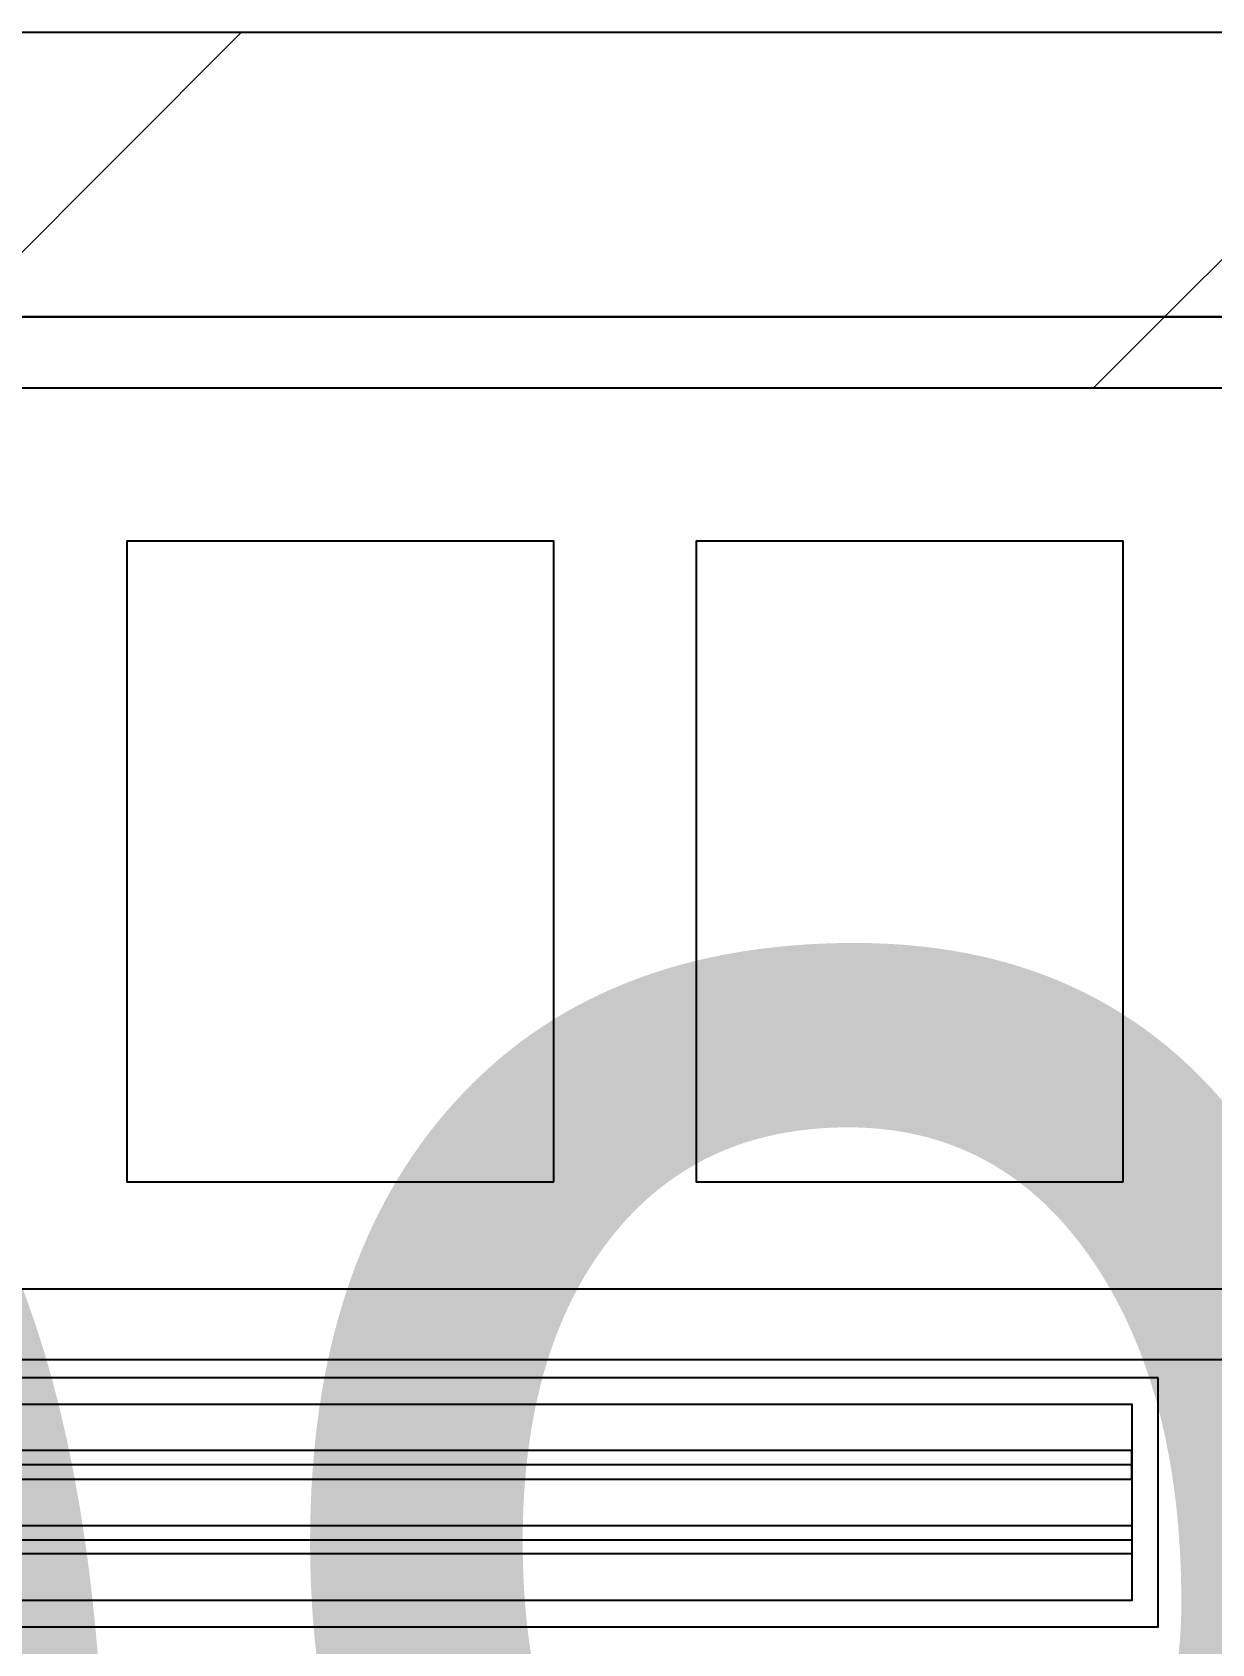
# Model space of a CAD drawing. Header units: millimetres. Extents: x -962357 to -591296, y -195428 to 59420.
# Drawn here: x -743797 to -742968, y 7013 to 8145 of the extents above; entities that cross this region are included whole.
import ezdxf

# ---------------------------------------------------------------- set-up
doc = ezdxf.new("R2010")
doc.units = ezdxf.units.MM
for name, color, linetype in [('000 - WIPEOUT', 250, 'Continuous'), ('001 - ASCESSORIES', 251, 'Continuous'), ('008 - LIGHTING', 1, 'Continuous'), ('A04_TUBE SERIES', 2, 'Continuous'), ('A11_ALU.SOLID SHEET', 2, 'Continuous')]:
    doc.layers.add(name, color=color, linetype=linetype)
for name, color, linetype, lineweight in [('A-GLAZ-CURT', 2, 'Continuous', 9), ('A-WALL', 5, 'Continuous', 9), ('A-WALL-FNSH', 2, 'Continuous', 9), ('A-WALL-PATT', 1, 'Continuous', 9)]:
    doc.layers.add(name, color=color, linetype=linetype, lineweight=lineweight)

# ---------------------------------------------------------------- blocks, each defined once
blk = doc.blocks.new('PPLS-PP19_Custom Tile Pattern - Custom Tile Pattern-V97-4180-01 LOWER PLATFORM LEVEL - REFLECTED CEILING PLAN')
at = {"layer": 'A-GLAZ-CURT'}
for p, q in [((-300, 0), (300, 0)), ((300, 0), (-300, 0)), ((-134.2, 0), (-140, 0)), ((230.1, 0), (300, 0)), ((-300, -50), (300, -50)), ((300, -50), (-300, -50))]:
    blk.add_line(p, q, dxfattribs=at)
at = {"layer": 'A-GLAZ-CURT', "flags": 128}
for points in [[(-300, 0), (-291.6, 0), (-283.3, 0), (-275.2, 0), (-267.3, 0), (-259.5, 0), (-251.8, 0), (-244.2, 0), (-236.7, 0), (-229.4, 0), (-222.1, 0), (-214.8, 0), (-207.7, 0), (-200.8, 0), (-194, 0), (-187.5, 0), (-181.4, 0)], [(-190.4, 0), (-196.4, 0), (-202.6, 0), (-209, 0), (-215.7, 0), (-222.6, 0), (-229.7, 0), (-237, 0), (-244.4, 0), (-252, 0), (-259.7, 0), (-267.5, 0), (-275.5, 0), (-283.6, 0), (-291.7, 0), (-300, 0)], [(-149.4, 0), (-141.8, 0), (-132.8, 0), (-126.1, 0)]]:
    blk.add_lwpolyline(points, dxfattribs=at)
at = {"layer": 'A-GLAZ-CURT'}
for points, knots in [([(-300, 0), (-284.7, 0), (-236.6, 0), (-176.1, 0), (-138.3, 0), (-124.9, 0)], [-5323.127839, -5323.127839, -5323.127839, -5323.127839, -4502.809032, -2700.551212, -1108.984966, -1108.984966, -1108.984966, -1108.984966]), ([(-159.2, 0), (-159.6, 0), (-163.4, 0), (-174, 0), (-185.6, 0), (-209.8, 0), (-232, 0), (-248.9, 0), (-253.5, 0), (-253.7, 0)], [-2257.973564, -2257.973564, -2257.973564, -2257.973564, -2237.412286, -2029.680487, -1755.085331, -1400.429864, -858.079193, -543.655514, -531.287897, -531.287897, -531.287897, -531.287897]), ([(-143.3, 0), (-144.7, 0), (-149.9, 0), (-162, 0), (-177.9, 0), (-199.5, 0), (-215.4, 0), (-225.5, 0), (-226.7, 0)], [-2390.191866, -2390.191866, -2390.191866, -2390.191866, -2308.929706, -2113.765672, -1763.376603, -1422.553702, -978.033455, -910.549282, -910.549282, -910.549282, -910.549282]), ([(-128, 0), (-130.6, 0), (-136.8, 0), (-144.4, 0), (-147.1, 0)], [-5691.037617, -5691.037617, -5691.037617, -5691.037617, -5508.838257, -5319.88299, -5319.88299, -5319.88299, -5319.88299]), ([(-65.9, 0), (-70.5, 0), (-83.9, 0), (-110.9, 0), (-128.7, 0), (-142.4, 0), (-143.6, 0)], [-7788.403577, -7788.403577, -7788.403577, -7788.403577, -7508.296369, -7004.680444, -6449.282163, -6393.465623, -6393.465623, -6393.465623, -6393.465623]), ([(-118.2, 0), (-119.4, 0), (-122.1, 0), (-125.4, 0), (-127, 0), (-127.4, 0)], [-164.249813, -164.249813, -164.249813, -164.249813, -98.539552, -24.539552, 0, 0, 0, 0]), ([(-126.5, 0), (-122.4, 0), (-108.7, 0), (-90.8, 0), (-77.2, 0), (-72.3, 0)], [-5231.017328, -5231.017328, -5231.017328, -5231.017328, -4994.692869, -4542.524482, -4234.633075, -4234.633075, -4234.633075, -4234.633075]), ([(-125.7, 0), (-125.3, 0), (-120.4, 0), (-107.3, 0), (-90.4, 0), (-75.3, 0), (-68.4, 0), (-65.1, 0), (-63.6, 0)], [-4082.700899, -4082.700899, -4082.700899, -4082.700899, -4054.690705, -3793.097032, -3402.597032, -3144.956779, -3050.982048, -2969.237017, -2969.237017, -2969.237017, -2969.237017]), ([(-114.9, 0), (-108, 0), (-98.7, 0), (-91.2, 0), (-90.5, 0)], [-6773.888853, -6773.888853, -6773.888853, -6773.888853, -6236.997189, -6184.855039, -6184.855039, -6184.855039, -6184.855039]), ([(-58.7, 0), (-59.6, 0), (-65.7, 0), (-81.2, 0), (-99.4, 0), (-111.4, 0), (-113.3, 0)], [-1113.463882, -1113.463882, -1113.463882, -1113.463882, -1060.00838, -740.068933, -229.489605, -123.718209, -123.718209, -123.718209, -123.718209]), ([(-39.2, 0), (-39.7, 0), (-45.3, 0), (-56.2, 0), (-75.6, 0), (-92, 0), (-103.2, 0), (-106.1, 0)], [-1826.829157, -1826.829157, -1826.829157, -1826.829157, -1792.521578, -1466.981642, -1208.454564, -789.402658, -608.943052, -608.943052, -608.943052, -608.943052]), ([(-96.4, 0), (-96.2, 0), (-90.9, 0), (-71.3, 0), (-42.5, 0), (-15.2, 0), (-3.8, 0), (-1, 0)], [-5115.12164, -5115.12164, -5115.12164, -5115.12164, -5103.229623, -4799.173296, -4065.652676, -3589.737505, -3410.081093, -3410.081093, -3410.081093, -3410.081093]), ([(-67.9, 0), (-73, 0), (-81.1, 0), (-89.2, 0), (-91.8, 0)], [-2627.997013, -2627.997013, -2627.997013, -2627.997013, -2193.204658, -1970.99776, -1970.99776, -1970.99776, -1970.99776]), ([(-79.5, 0), (-79.3, 0), (-74.9, 0), (-70.9, 0), (-67.4, 0)], [-1286.743147, -1286.743147, -1286.743147, -1286.743147, -1274.333717, -1073.56893, -1073.56893, -1073.56893, -1073.56893]), ([(-29, 0), (-34, 0), (-43.7, 0), (-55.8, 0), (-63.3, 0), (-65.5, 0)], [-2680.714891, -2680.714891, -2680.714891, -2680.714891, -2413.671296, -2161.752162, -2037.343317, -2037.343317, -2037.343317, -2037.343317]), ([(31.2, 0), (26, 0), (12, 0), (-16.9, 0), (-42.2, 0), (-56.4, 0), (-58.5, 0)], [-4496.803627, -4496.803627, -4496.803627, -4496.803627, -4222.080604, -3745.412743, -2981.410125, -2831.320802, -2831.320802, -2831.320802, -2831.320802]), ([(-49.8, 0), (-48.2, 0), (-45.4, 0), (-42.6, 0), (-41.8, 0)], [-4417.7536, -4417.7536, -4417.7536, -4417.7536, -4321.566175, -4270.495146, -4270.495146, -4270.495146, -4270.495146]), ([(71, 0), (70.7, 0), (65.3, 0), (53.5, 0), (37, 0), (24.1, 0), (12.8, 0), (-2.9, 0), (-20.6, 0), (-32.8, 0), (-42.4, 0), (-47, 0), (-47.8, 0)], [-2966.590051, -2966.590051, -2966.590051, -2966.590051, -2950.589685, -2634.532728, -2313.748533, -2106.613311, -1925.670641, -1617.263037, -1290.787923, -1039.307308, -819.71621, -773.893057, -773.893057, -773.893057, -773.893057]), ([(-45.9, 0), (-43, 0), (-37.8, 0), (-33.6, 0), (-32.3, 0)], [-3487.344885, -3487.344885, -3487.344885, -3487.344885, -3315.260113, -3238.248822, -3238.248822, -3238.248822, -3238.248822]), ([(-31.3, 0), (-28.4, 0), (-17, 0), (8.8, 0), (43.4, 0), (68.5, 0), (77.9, 0), (79.3, 0)], [-6062.162279, -6062.162279, -6062.162279, -6062.162279, -5862.463379, -5340.621928, -4573.028122, -4094.177415, -3998.447461, -3998.447461, -3998.447461, -3998.447461]), ([(2.8, 0), (-4.7, 0), (-14.7, 0), (-28.9, 0), (-31.3, 0)], [-9880.810509, -9880.810509, -9880.810509, -9880.810509, -9424.652049, -9299.586361, -9299.586361, -9299.586361, -9299.586361]), ([(-29, 0), (-28.7, 0), (-27.4, 0), (-24.5, 0), (-22.6, 0)], [-166.548282, -166.548282, -166.548282, -166.548282, -102.06493, 0, 0, 0, 0]), ([(-22.6, 0), (-20.3, 0), (-17, 0), (-12.7, 0), (-10.9, 0), (-9.9, 0)], [-56468.192263, -56468.192263, -56468.192263, -56468.192263, -56344.022017, -56303.229861, -56238.992205, -56238.992205, -56238.992205, -56238.992205]), ([(-21.2, 0), (-19.4, 0), (-11.8, 0), (-1.3, 0), (4.5, 0)], [-2989.152759, -2989.152759, -2989.152759, -2989.152759, -2864.387349, -2490.960632, -2490.960632, -2490.960632, -2490.960632]), ([(0.5, 0), (-2.2, 0), (-6.9, 0), (-11, 0), (-12.4, 0)], [-2679.34943, -2679.34943, -2679.34943, -2679.34943, -2518.50168, -2435.772209, -2435.772209, -2435.772209, -2435.772209]), ([(-3.4, 0), (-0.6, 0), (14, 0), (42.8, 0), (88.7, 0), (120.6, 0), (138.3, 0), (138.5, 0)], [-439.821474, -439.821474, -439.821474, -439.821474, -429.606584, -390.253598, -346.313304, -291.370682, -290.5735, -290.5735, -290.5735, -290.5735]), ([(3.4, 0), (4.6, 0), (8, 0), (16, 0), (22.5, 0), (24.5, 0)], [-211.182196, -211.182196, -211.182196, -211.182196, -206.416616, -198.214427, -187.717507, -187.717507, -187.717507, -187.717507]), ([(103.1, 0), (101.1, 0), (86.3, 0), (63.3, 0), (37, 0), (25.3, 0), (20.9, 0)], [-375.435014, -375.435014, -375.435014, -375.435014, -369.147452, -330.153101, -307.516438, -289.397823, -289.397823, -289.397823, -289.397823]), ([(21.5, 0), (22, 0), (24.6, 0), (31, 0), (39, 0), (48.3, 0), (52.8, 0), (53.9, 0)], [-1992.768506, -1992.768506, -1992.768506, -1992.768506, -1956.422387, -1818.904206, -1645.594513, -1443.202566, -1370.028348, -1370.028348, -1370.028348, -1370.028348]), ([(136.4, 0), (121.7, 0), (86.9, 0), (51.2, 0), (31.2, 0)], [-106.750556, -106.750556, -106.750556, -106.750556, -59.610984, 0, 0, 0, 0]), ([(36.3, 0), (37.8, 0), (46.7, 0), (52.8, 0), (56.3, 0)], [-314.598523, -314.598523, -314.598523, -314.598523, -305.899624, -292.458861, -292.458861, -292.458861, -292.458861]), ([(100.3, 0), (90.4, 0), (75.2, 0), (57.8, 0), (46.5, 0), (41.8, 0), (38.2, 0), (37.3, 0)], [-395.777283, -395.777283, -395.777283, -395.777283, -357.622665, -341.267687, -334.000314, -326.15566, -321.97841, -321.97841, -321.97841, -321.97841]), ([(39, 0), (43.3, 0), (54.4, 0), (67.2, 0), (73, 0)], [-4639.627446, -4639.627446, -4639.627446, -4639.627446, -4353.683244, -3976.823525, -3976.823525, -3976.823525, -3976.823525]), ([(96.7, 0), (97, 0), (100.3, 0), (109, 0), (120.8, 0), (139.9, 0), (160.9, 0), (176.3, 0), (182.7, 0)], [-2253.533331, -2253.533331, -2253.533331, -2253.533331, -2233.599744, -2052.234781, -1843.028543, -1530.39897, -1095.004608, -662.803921, -662.803921, -662.803921, -662.803921]), ([(131.4, 0), (132.9, 0), (139.5, 0), (148, 0), (152.6, 0)], [-625.910216, -625.910216, -625.910216, -625.910216, -618.981161, -603.66234, -603.66234, -603.66234, -603.66234]), ([(162.8, 0), (165.4, 0), (168.7, 0), (170.7, 0), (170.7, 0)], [-111.264224, -111.264224, -111.264224, -111.264224, -56.742688, -55.632112, -55.632112, -55.632112, -55.632112]), ([(223.7, 0), (217.4, 0), (197.7, 0), (179.8, 0), (166.2, 0), (164.9, 0)], [-208.157764, -208.157764, -208.157764, -208.157764, -187.987675, -143.776725, -138.771843, -138.771843, -138.771843, -138.771843]), ([(171.5, 0), (176.5, 0), (188.6, 0), (194.3, 0), (195.7, 0)], [-7971.819559, -7971.819559, -7971.819559, -7971.819559, -7784.112253, -7707.76565, -7707.76565, -7707.76565, -7707.76565]), ([(185.8, 0), (186.9, 0), (192.6, 0), (206.1, 0), (215.4, 0), (221.1, 0)], [-46.257281, -46.257281, -46.257281, -46.257281, -41.623857, -24.459831, -7.709547, -7.709547, -7.709547, -7.709547]), ([(227.2, 0), (231.2, 0), (247, 0), (264.9, 0), (276, 0), (279, 0)], [-6783.57697, -6783.57697, -6783.57697, -6783.57697, -6582.165592, -6068.460911, -5859.388289, -5859.388289, -5859.388289, -5859.388289]), ([(300, 0), (286.5, 0), (263.5, 0), (240.4, 0), (231.1, 0)], [-285.253232, -285.253232, -285.253232, -285.253232, -244.693688, -215.867311, -215.867311, -215.867311, -215.867311]), ([(286.1, 0), (286.6, 0), (288.3, 0), (293.6, 0), (297.8, 0), (300, 0)], [-4011.010929, -4011.010929, -4011.010929, -4011.010929, -3959.664717, -3862.421465, -3746.95702, -3746.95702, -3746.95702, -3746.95702])]:
    blk.add_open_spline(points, degree=3, knots=knots, dxfattribs=at)
for points in [[(-122.9, 0), (-125.3, 0), (-129.6, 0), (-133.8, 0)], [(-108.5, 0), (-104.3, 0), (-99.2, 0), (-91.5, 0)], [(67.8, 0), (71.7, 0), (75.7, 0), (79.6, 0)], [(219.8, 0), (221.7, 0), (223.9, 0), (226.2, 0)]]:
    blk.add_open_spline(points, degree=3, dxfattribs=at)
blk = doc.blocks.new('PPLS-PP19_Custom Tile Pattern - Custom Tile Pattern-16106263-4180-01 LOWER PLATFORM LEVEL - REFLECTED CEILING PLAN')
at = {"layer": 'A-GLAZ-CURT'}
for p, q in [((-300, 0), (300, 0)), ((300, 0), (-300, 0)), ((-134.2, 0), (-140, 0)), ((230.1, 0), (300, 0)), ((-300, -50), (300, -50)), ((300, -50), (-300, -50))]:
    blk.add_line(p, q, dxfattribs=at)
at = {"layer": 'A-GLAZ-CURT', "flags": 128}
for points in [[(-300, 0), (-291.6, 0), (-283.3, 0), (-275.2, 0), (-267.3, 0), (-259.5, 0), (-251.8, 0), (-244.2, 0), (-236.7, 0), (-229.4, 0), (-222.1, 0), (-214.8, 0), (-207.7, 0), (-200.8, 0), (-194, 0), (-187.5, 0), (-181.4, 0)], [(-190.4, 0), (-196.4, 0), (-202.6, 0), (-209, 0), (-215.7, 0), (-222.6, 0), (-229.7, 0), (-237, 0), (-244.4, 0), (-252, 0), (-259.7, 0), (-267.5, 0), (-275.5, 0), (-283.6, 0), (-291.7, 0), (-300, 0)], [(-149.4, 0), (-141.8, 0), (-132.8, 0), (-126.1, 0)]]:
    blk.add_lwpolyline(points, dxfattribs=at)
at = {"layer": 'A-GLAZ-CURT'}
for points, knots in [([(-300, 0), (-284.7, 0), (-236.6, 0), (-176.1, 0), (-138.3, 0), (-124.9, 0)], [-5323.127839, -5323.127839, -5323.127839, -5323.127839, -4502.809032, -2700.551212, -1108.984966, -1108.984966, -1108.984966, -1108.984966]), ([(-159.2, 0), (-159.6, 0), (-163.4, 0), (-174, 0), (-185.6, 0), (-209.8, 0), (-232, 0), (-248.9, 0), (-253.5, 0), (-253.7, 0)], [-2257.973564, -2257.973564, -2257.973564, -2257.973564, -2237.412286, -2029.680487, -1755.085331, -1400.429864, -858.079193, -543.655514, -531.287897, -531.287897, -531.287897, -531.287897]), ([(-143.3, 0), (-144.7, 0), (-149.9, 0), (-162, 0), (-177.9, 0), (-199.5, 0), (-215.4, 0), (-225.5, 0), (-226.7, 0)], [-2390.191866, -2390.191866, -2390.191866, -2390.191866, -2308.929706, -2113.765672, -1763.376603, -1422.553702, -978.033455, -910.549282, -910.549282, -910.549282, -910.549282]), ([(-128, 0), (-130.6, 0), (-136.8, 0), (-144.4, 0), (-147.1, 0)], [-5691.037617, -5691.037617, -5691.037617, -5691.037617, -5508.838257, -5319.88299, -5319.88299, -5319.88299, -5319.88299]), ([(-65.9, 0), (-70.5, 0), (-83.9, 0), (-110.9, 0), (-128.7, 0), (-142.4, 0), (-143.6, 0)], [-7788.403577, -7788.403577, -7788.403577, -7788.403577, -7508.296369, -7004.680444, -6449.282163, -6393.465623, -6393.465623, -6393.465623, -6393.465623]), ([(-118.2, 0), (-119.4, 0), (-122.1, 0), (-125.4, 0), (-127, 0), (-127.4, 0)], [-164.249813, -164.249813, -164.249813, -164.249813, -98.539552, -24.539552, 0, 0, 0, 0]), ([(-126.5, 0), (-122.4, 0), (-108.7, 0), (-90.8, 0), (-77.2, 0), (-72.3, 0)], [-5231.017328, -5231.017328, -5231.017328, -5231.017328, -4994.692869, -4542.524482, -4234.633075, -4234.633075, -4234.633075, -4234.633075]), ([(-125.7, 0), (-125.3, 0), (-120.4, 0), (-107.3, 0), (-90.4, 0), (-75.3, 0), (-68.4, 0), (-65.1, 0), (-63.6, 0)], [-4082.700899, -4082.700899, -4082.700899, -4082.700899, -4054.690705, -3793.097032, -3402.597032, -3144.956779, -3050.982048, -2969.237017, -2969.237017, -2969.237017, -2969.237017]), ([(-114.9, 0), (-108, 0), (-98.7, 0), (-91.2, 0), (-90.5, 0)], [-6773.888853, -6773.888853, -6773.888853, -6773.888853, -6236.997189, -6184.855039, -6184.855039, -6184.855039, -6184.855039]), ([(-58.7, 0), (-59.6, 0), (-65.7, 0), (-81.2, 0), (-99.4, 0), (-111.4, 0), (-113.3, 0)], [-1113.463882, -1113.463882, -1113.463882, -1113.463882, -1060.00838, -740.068933, -229.489605, -123.718209, -123.718209, -123.718209, -123.718209]), ([(-39.2, 0), (-39.7, 0), (-45.3, 0), (-56.2, 0), (-75.6, 0), (-92, 0), (-103.2, 0), (-106.1, 0)], [-1826.829157, -1826.829157, -1826.829157, -1826.829157, -1792.521578, -1466.981642, -1208.454564, -789.402658, -608.943052, -608.943052, -608.943052, -608.943052]), ([(-96.4, 0), (-96.2, 0), (-90.9, 0), (-71.3, 0), (-42.5, 0), (-15.2, 0), (-3.8, 0), (-1, 0)], [-5115.12164, -5115.12164, -5115.12164, -5115.12164, -5103.229623, -4799.173296, -4065.652676, -3589.737505, -3410.081093, -3410.081093, -3410.081093, -3410.081093]), ([(-67.9, 0), (-73, 0), (-81.1, 0), (-89.2, 0), (-91.8, 0)], [-2627.997013, -2627.997013, -2627.997013, -2627.997013, -2193.204658, -1970.99776, -1970.99776, -1970.99776, -1970.99776]), ([(-79.5, 0), (-79.3, 0), (-74.9, 0), (-70.9, 0), (-67.4, 0)], [-1286.743147, -1286.743147, -1286.743147, -1286.743147, -1274.333717, -1073.56893, -1073.56893, -1073.56893, -1073.56893]), ([(-29, 0), (-34, 0), (-43.7, 0), (-55.8, 0), (-63.3, 0), (-65.5, 0)], [-2680.714891, -2680.714891, -2680.714891, -2680.714891, -2413.671296, -2161.752162, -2037.343317, -2037.343317, -2037.343317, -2037.343317]), ([(31.2, 0), (26, 0), (12, 0), (-16.9, 0), (-42.2, 0), (-56.4, 0), (-58.5, 0)], [-4496.803627, -4496.803627, -4496.803627, -4496.803627, -4222.080604, -3745.412743, -2981.410125, -2831.320802, -2831.320802, -2831.320802, -2831.320802]), ([(-49.8, 0), (-48.2, 0), (-45.4, 0), (-42.6, 0), (-41.8, 0)], [-4417.7536, -4417.7536, -4417.7536, -4417.7536, -4321.566175, -4270.495146, -4270.495146, -4270.495146, -4270.495146]), ([(71, 0), (70.7, 0), (65.3, 0), (53.5, 0), (37, 0), (24.1, 0), (12.8, 0), (-2.9, 0), (-20.6, 0), (-32.8, 0), (-42.4, 0), (-47, 0), (-47.8, 0)], [-2966.590051, -2966.590051, -2966.590051, -2966.590051, -2950.589685, -2634.532728, -2313.748533, -2106.613311, -1925.670641, -1617.263037, -1290.787923, -1039.307308, -819.71621, -773.893057, -773.893057, -773.893057, -773.893057]), ([(-45.9, 0), (-43, 0), (-37.8, 0), (-33.6, 0), (-32.3, 0)], [-3487.344885, -3487.344885, -3487.344885, -3487.344885, -3315.260113, -3238.248822, -3238.248822, -3238.248822, -3238.248822]), ([(-31.3, 0), (-28.4, 0), (-17, 0), (8.8, 0), (43.4, 0), (68.5, 0), (77.9, 0), (79.3, 0)], [-6062.162279, -6062.162279, -6062.162279, -6062.162279, -5862.463379, -5340.621928, -4573.028122, -4094.177415, -3998.447461, -3998.447461, -3998.447461, -3998.447461]), ([(2.8, 0), (-4.7, 0), (-14.7, 0), (-28.9, 0), (-31.3, 0)], [-9880.810509, -9880.810509, -9880.810509, -9880.810509, -9424.652049, -9299.586361, -9299.586361, -9299.586361, -9299.586361]), ([(-29, 0), (-28.7, 0), (-27.4, 0), (-24.5, 0), (-22.6, 0)], [-166.548282, -166.548282, -166.548282, -166.548282, -102.06493, 0, 0, 0, 0]), ([(-22.6, 0), (-20.3, 0), (-17, 0), (-12.7, 0), (-10.9, 0), (-9.9, 0)], [-56468.192263, -56468.192263, -56468.192263, -56468.192263, -56344.022017, -56303.229861, -56238.992205, -56238.992205, -56238.992205, -56238.992205]), ([(-21.2, 0), (-19.4, 0), (-11.8, 0), (-1.3, 0), (4.5, 0)], [-2989.152759, -2989.152759, -2989.152759, -2989.152759, -2864.387349, -2490.960632, -2490.960632, -2490.960632, -2490.960632]), ([(0.5, 0), (-2.2, 0), (-6.9, 0), (-11, 0), (-12.4, 0)], [-2679.34943, -2679.34943, -2679.34943, -2679.34943, -2518.50168, -2435.772209, -2435.772209, -2435.772209, -2435.772209]), ([(-3.4, 0), (-0.6, 0), (14, 0), (42.8, 0), (88.7, 0), (120.6, 0), (138.3, 0), (138.5, 0)], [-439.821474, -439.821474, -439.821474, -439.821474, -429.606584, -390.253598, -346.313304, -291.370682, -290.5735, -290.5735, -290.5735, -290.5735]), ([(3.4, 0), (4.6, 0), (8, 0), (16, 0), (22.5, 0), (24.5, 0)], [-211.182196, -211.182196, -211.182196, -211.182196, -206.416616, -198.214427, -187.717507, -187.717507, -187.717507, -187.717507]), ([(103.1, 0), (101.1, 0), (86.3, 0), (63.3, 0), (37, 0), (25.3, 0), (20.9, 0)], [-375.435014, -375.435014, -375.435014, -375.435014, -369.147452, -330.153101, -307.516438, -289.397823, -289.397823, -289.397823, -289.397823]), ([(21.5, 0), (22, 0), (24.6, 0), (31, 0), (39, 0), (48.3, 0), (52.8, 0), (53.9, 0)], [-1992.768506, -1992.768506, -1992.768506, -1992.768506, -1956.422387, -1818.904206, -1645.594513, -1443.202566, -1370.028348, -1370.028348, -1370.028348, -1370.028348]), ([(136.4, 0), (121.7, 0), (86.9, 0), (51.2, 0), (31.2, 0)], [-106.750556, -106.750556, -106.750556, -106.750556, -59.610984, 0, 0, 0, 0]), ([(36.3, 0), (37.8, 0), (46.7, 0), (52.8, 0), (56.3, 0)], [-314.598523, -314.598523, -314.598523, -314.598523, -305.899624, -292.458861, -292.458861, -292.458861, -292.458861]), ([(100.3, 0), (90.4, 0), (75.2, 0), (57.8, 0), (46.5, 0), (41.8, 0), (38.2, 0), (37.3, 0)], [-395.777283, -395.777283, -395.777283, -395.777283, -357.622665, -341.267687, -334.000314, -326.15566, -321.97841, -321.97841, -321.97841, -321.97841]), ([(39, 0), (43.3, 0), (54.4, 0), (67.2, 0), (73, 0)], [-4639.627446, -4639.627446, -4639.627446, -4639.627446, -4353.683244, -3976.823525, -3976.823525, -3976.823525, -3976.823525]), ([(96.7, 0), (97, 0), (100.3, 0), (109, 0), (120.8, 0), (139.9, 0), (160.9, 0), (176.3, 0), (182.7, 0)], [-2253.533331, -2253.533331, -2253.533331, -2253.533331, -2233.599744, -2052.234781, -1843.028543, -1530.39897, -1095.004608, -662.803921, -662.803921, -662.803921, -662.803921]), ([(131.4, 0), (132.9, 0), (139.5, 0), (148, 0), (152.6, 0)], [-625.910216, -625.910216, -625.910216, -625.910216, -618.981161, -603.66234, -603.66234, -603.66234, -603.66234]), ([(162.8, 0), (165.4, 0), (168.7, 0), (170.7, 0), (170.7, 0)], [-111.264224, -111.264224, -111.264224, -111.264224, -56.742688, -55.632112, -55.632112, -55.632112, -55.632112]), ([(300, 0), (286.5, 0), (254.2, 0), (207.1, 0), (179.8, 0), (166.2, 0), (164.9, 0)], [-285.253232, -285.253232, -285.253232, -285.253232, -244.693688, -187.987675, -143.776725, -138.771843, -138.771843, -138.771843, -138.771843]), ([(171.5, 0), (176.5, 0), (188.6, 0), (194.3, 0), (195.7, 0)], [-7971.819559, -7971.819559, -7971.819559, -7971.819559, -7784.112253, -7707.76565, -7707.76565, -7707.76565, -7707.76565]), ([(185.8, 0), (186.9, 0), (192.6, 0), (208.8, 0), (219.4, 0), (230.1, 0)], [-46.257281, -46.257281, -46.257281, -46.257281, -41.623857, -24.459831, 0, 0, 0, 0]), ([(219.8, 0), (225.3, 0), (244.4, 0), (264.9, 0), (276, 0), (279, 0)], [-6915.603924, -6915.603924, -6915.603924, -6915.603924, -6582.165592, -6068.460911, -5859.388289, -5859.388289, -5859.388289, -5859.388289]), ([(286.1, 0), (286.6, 0), (288.3, 0), (293.6, 0), (297.8, 0), (300, 0)], [-4011.010929, -4011.010929, -4011.010929, -4011.010929, -3959.664717, -3862.421465, -3746.95702, -3746.95702, -3746.95702, -3746.95702])]:
    blk.add_open_spline(points, degree=3, knots=knots, dxfattribs=at)
for points in [[(-122.9, 0), (-125.3, 0), (-129.6, 0), (-133.8, 0)], [(-108.5, 0), (-104.3, 0), (-99.2, 0), (-91.5, 0)], [(67.8, 0), (71.7, 0), (75.7, 0), (79.6, 0)]]:
    blk.add_open_spline(points, degree=3, dxfattribs=at)
blk = doc.blocks.new('*U403')
at = {"layer": 'A-GLAZ-CURT', "rotation": 180}
for name, p in [('PPLS-PP19_Custom Tile Pattern - Custom Tile Pattern-16106263-4180-01 LOWER PLATFORM LEVEL - REFLECTED CEILING PLAN', (600, 4315)), ('PPLS-PP19_Custom Tile Pattern - Custom Tile Pattern-16106263-4180-01 LOWER PLATFORM LEVEL - REFLECTED CEILING PLAN', (1200, 4315)), ('PPLS-PP19_Custom Tile Pattern - Custom Tile Pattern-V97-4180-01 LOWER PLATFORM LEVEL - REFLECTED CEILING PLAN', (1800, 4315))]:
    blk.add_blockref(name, p, dxfattribs=at)
blk = doc.blocks.new('*U374')
at = {"layer": '001 - ASCESSORIES', "color": 0, "linetype": 'ByBlock'}
blk.add_lwpolyline([(800, 87.5), (-800, 87.5), (-800, -87.5), (800, -87.5)], close=True, dxfattribs=at)
at = {"layer": '001 - ASCESSORIES', "linetype": 'ByBlock'}
for points in [[(-781.5, 69), (781.5, 69), (781.5, -69), (-781.5, -69)], [(781.5, 36.3), (-781.5, 36.3), (-781.5, 16.3), (781.5, 16.3)], [(-781.5, -16.3), (781.5, -16.3), (781.5, -36.3), (-781.5, -36.3)]]:
    blk.add_lwpolyline(points, close=True, dxfattribs=at)
for points in [[(781.5, 26.3), (-781.5, 26.3)], [(-781.5, -26.3), (781.5, -26.3)]]:
    blk.add_lwpolyline(points, dxfattribs=at)
blk = doc.blocks.new('*U378')
blk.add_attdef('EXTR.OVL-LENGTH_', (-25, -59.1), '', height=5)
blk.add_wipeout([(-25, 25), (25, -25), (25, 6873.5), (-25, 6823.5)]).dxf.layer = '000 - WIPEOUT'
at = {"layer": 'A04_TUBE SERIES', "color": 0}
blk.add_lwpolyline([(-25, 25), (25, -25), (25, 6873.5), (-25, 6823.5)], close=True, dxfattribs=at)
blk = doc.blocks.new('*U624')
at = {"layer": 'A04_TUBE SERIES', "color": 0, "linetype": 'ByBlock', "xscale": -1, "rotation": 270}
blk.add_blockref('*U378', (25, 2475), dxfattribs=at)
blk = doc.blocks.new('*U611')
at = {"color": 3}
for points in [[(-225, 1350), (225, 1350), (225, 1050), (-225, 1050)], [(-225, 950), (225, 950), (225, 650), (-225, 650)]]:
    blk.add_wipeout(points, dxfattribs=at).dxf.layer = '000 - WIPEOUT'
at = {"layer": 'A11_ALU.SOLID SHEET', "color": 0, "linetype": 'ByBlock'}
for points in [[(-225, 1050), (225, 1050), (225, 1350), (-225, 1350)], [(-225, 650), (225, 650), (225, 950), (-225, 950)]]:
    blk.add_lwpolyline(points, close=True, dxfattribs=at)
blk = doc.blocks.new('*U5836')
blk.add_lwpolyline([(-3457.4, 550), (8124.6, 550), (8124.6, 4315), (-3457.4, 4315)], close=True)
at = {"layer": '008 - LIGHTING'}
blk.add_blockref('*U374', (874.5, 3532.5), dxfattribs=at)
at = {"layer": 'A11_ALU.SOLID SHEET', "linetype": 'ByBlock', "rotation": 90}
blk.add_blockref('*U611', (2300, 3982.5), dxfattribs=at)
at = {"layer": 'A11_ALU.SOLID SHEET'}
blk.add_blockref('*U624', (-1149.3, 1182.5), dxfattribs=at)

msp = doc.modelspace()

# ---------------------------------------------------------------- hatches: boundary and pattern name
at = {"layer": 'A-WALL-PATT'}
h = msp.add_hatch(dxfattribs=at)
h.set_pattern_fill('FP_2', color=256, style=0, pattern_type=2)
h.set_pattern_definition([(45, (2.4, 1), (-424.26407, 424.26407), [])])
h.paths.add_polyline_path([(-733549.7, 7945), (-733349.7, 7945), (-733349.7, 8145), (-755055, 8145), (-755055, 7945), (-741756.1, 7945), (-741778.5, 7955), (-741980, 7955), (-741980, 8045), (-741950, 8045), (-741936.6, 8074.9), (-741869.6, 8045), (-740780, 8045), (-740780, 7955), (-741668.2, 7955), (-741645.8, 7945), (-739356.1, 7945), (-739378.5, 7955), (-739580, 7955), (-739580, 8045), (-739550, 8045), (-739536.6, 8074.9), (-739469.6, 8045), (-738380, 8045), (-738380, 7955), (-739268.2, 7955), (-739245.8, 7945), (-734389.7, 7945)])
h = msp.add_hatch(dxfattribs=at)
h.set_pattern_fill('FP_3', color=256, style=0, pattern_type=2)
h.set_pattern_definition([(45, (2.4, 1), (-1060.6602, 1060.6602), []), (135, (2.4, 1), (-1060.6602, -1060.6602), [])])
h.paths.add_polyline_path([(-733549.7, 7895), (-733549.7, 7945), (-739245.8, 7945), (-739133.9, 7895), (-733599.7, 7895)])
h.paths.add_polyline_path([(-741980, 7895), (-741653.5, 7899.2), (-741756.1, 7945), (-751477, 7945), (-751477, 7895), (-743106.3, 7895)])
h.paths.add_polyline_path([(-740780, 7895), (-739244.2, 7895), (-739356.1, 7945), (-741645.8, 7945), (-741533.9, 7895), (-740857.2, 7895)])

# ---------------------------------------------------------------- linework, layer by layer
at = {"layer": 'A-WALL', "color": 7, "lineweight": 25}
for p, q in [((-745540, 8145), (-741980, 8145)), ((-751477, 7945), (-741980, 7945)), ((-741980, 7945), (-751477, 7945))]:
    msp.add_line(p, q, dxfattribs=at)
at = {"layer": 'A-WALL-FNSH', "color": 250}
msp.add_line((-741980, 7895), (-751477, 7895), dxfattribs=at)

# ---------------------------------------------------------------- block references
msp.add_blockref('*U403', (-744680, 3580))

# ---------------------------------------------------------------- next in the draw order: block references
msp.add_blockref('*U5836', (-744680, 3580))

# ---------------------------------------------------------------- next in the draw order: texts
at = {"insert": (-773972.2, 7486.7), "char_height": 1250, "width": 60593.75, "attachment_point": 1}
msp.add_mtext('C-1-PP19-AR-4180-01-B_20250908-040939_EXDOWNLIGHT', dxfattribs=at)

doc.saveas('drawing.dxf')
